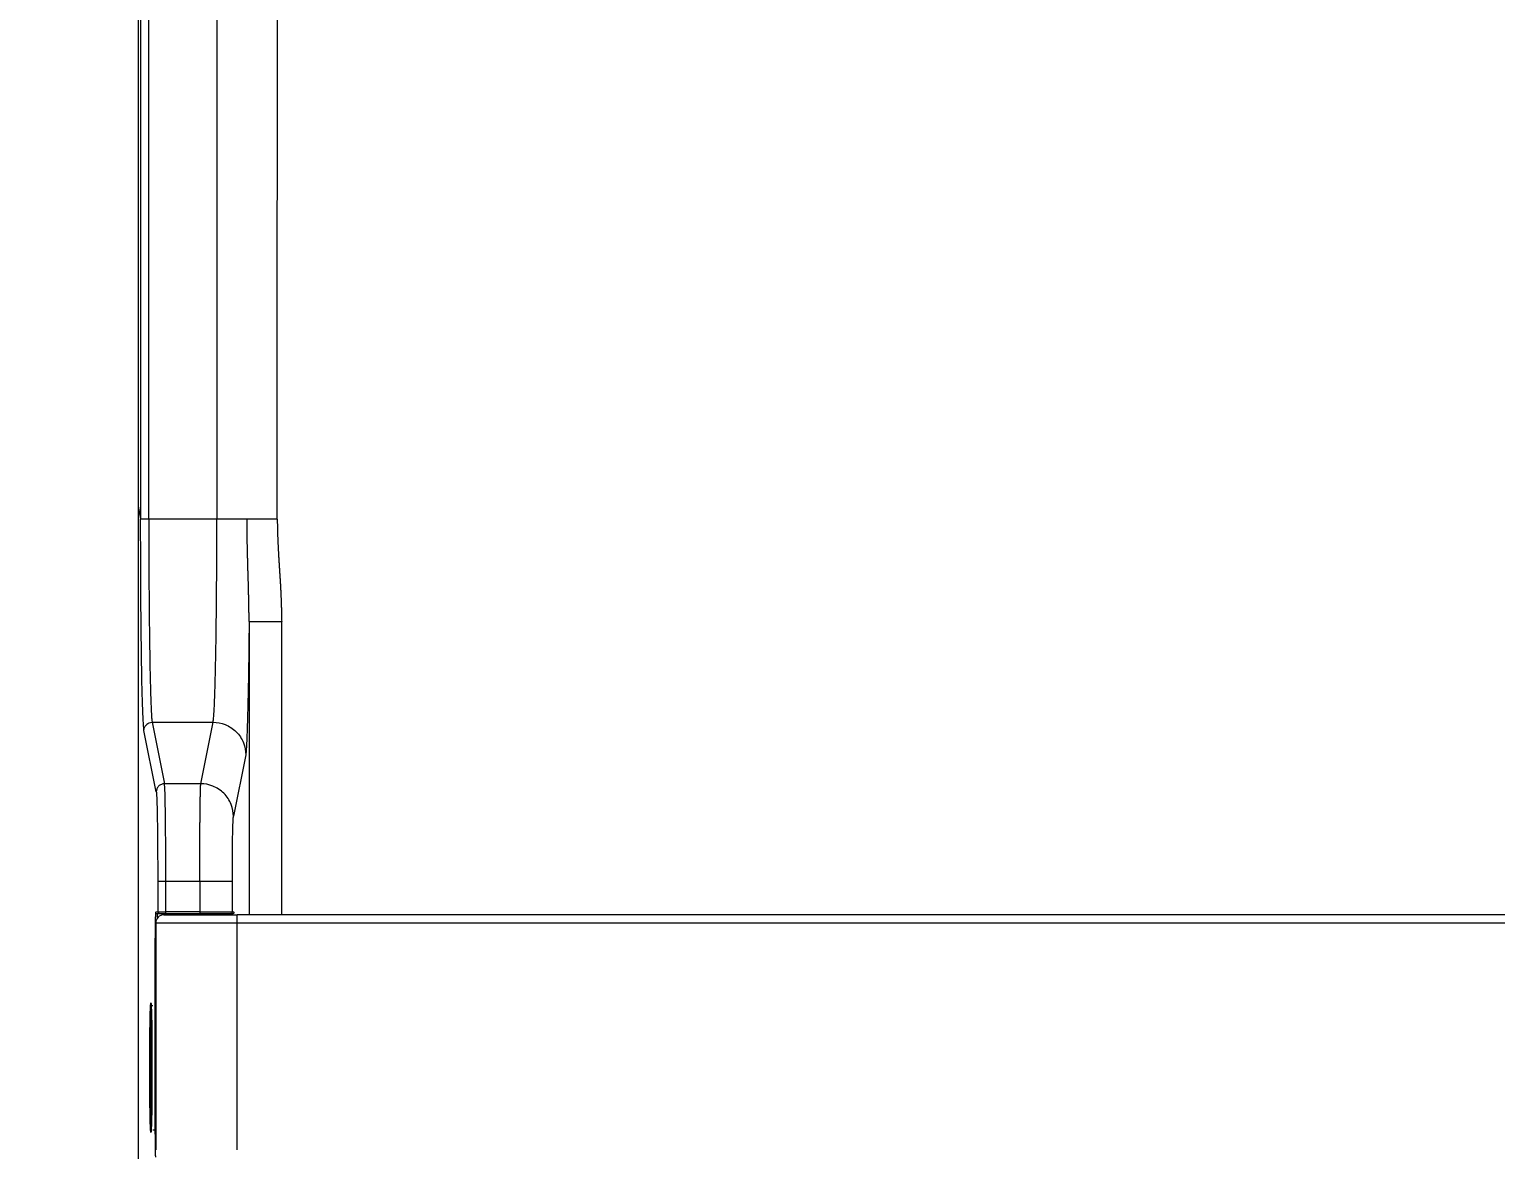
# Model space of a CAD drawing. Header units: millimetres. Extents: x 2433 to 4809, y -10272 to -6912.
# Drawn here: x 2914.5 to 3094.3, y -9484.2 to -9346.9 of the extents above; entities that cross this region are included whole.
import ezdxf

# ---------------------------------------------------------------- set-up
doc = ezdxf.new("R2010")
doc.units = ezdxf.units.MM
doc.layers.add('DIM', color=3, linetype='Continuous', lineweight=13)
doc.styles.add('ARIAL', font='arial.ttf')
doc.dimstyles.get("Standard").update_dxf_attribs({"dimtxt": 15, "dimasz": 15, "dimexe": 0.18, "dimexo": 0.0625, "dimgap": 4, "dimtad": 0, "dimtih": 1, "dimtoh": 1, "dimdec": 1, "dimdsep": 46, "dimtxsty": 'ARIAL', "dimcen": 0, "dimclrd": 3, "dimclre": 3, "dimclrt": 3, "dimadec": 0, "dimazin": 0, "dimtfac": 1, "dimtdec": 1, "dimtofl": 0, "dimtmove": 0, "dimatfit": 3, "dimfxl": 1, "dimtolj": 1, "dimtzin": 0, "dimarcsym": 0})

# ---------------------------------------------------------------- blocks, each defined once
blk = doc.blocks.new('*D40')
at = {"layer": 'Defpoints', "color": 0, "transparency": 16777216}
for p in [(2816.2, -9281.4), (2816.2, -9521.4), (2985.83, -9521.4)]:
    blk.add_point(p, dxfattribs=at)
at = {"layer": 'DIM', "color": 3, "lineweight": -2, "transparency": 16777216}
for p, q in [((2816.27, -9281.4), (2816.38, -9281.4)), ((2816.2, -9299.4), (2816.2, -9387.21)), ((2816.2, -9503.4), (2816.2, -9415.59)), ((2985.76, -9521.4), (2816.02, -9521.4))]:
    blk.add_line(p, q, dxfattribs=at)
at = {"layer": 'DIM', "color": 3, "transparency": 16777216}
for points in [[(2813.2, -9299.4), (2819.2, -9299.4), (2816.2, -9281.4)], [(2813.2, -9503.4), (2819.2, -9503.4), (2816.2, -9521.4)]]:
    blk.add_solid(points, dxfattribs=at)
at = {"layer": 'DIM', "color": 3, "transparency": 16777216, "insert": (2816.2, -9401.4), "char_height": 18, "attachment_point": 5, "style": 'ARIAL'}
blk.add_mtext('\\A1;240', dxfattribs=at)
blk = doc.blocks.new('*D59')
at = {"layer": 'Defpoints', "color": 0, "transparency": 16777216}
for p in [(2952.99, -9084.62), (2709.03, -9574.13), (2957.82, -9574.13)]:
    blk.add_point(p, dxfattribs=at)
at = {"layer": 'DIM', "color": 3, "lineweight": -2, "transparency": 16777216}
for p, q in [((2952.92, -9084.62), (2708.85, -9084.62)), ((2709.03, -9102.62), (2709.03, -9312.58)), ((2709.03, -9556.13), (2709.03, -9346.17)), ((2957.76, -9574.13), (2708.85, -9574.13))]:
    blk.add_line(p, q, dxfattribs=at)
at = {"layer": 'DIM', "color": 3, "transparency": 16777216}
for points in [[(2706.03, -9102.62), (2712.03, -9102.62), (2709.03, -9084.62)], [(2706.03, -9556.13), (2712.03, -9556.13), (2709.03, -9574.13)]]:
    blk.add_solid(points, dxfattribs=at)
at = {"layer": 'DIM', "color": 3, "transparency": 16777216, "insert": (2709.03, -9329.38), "char_height": 18, "attachment_point": 5, "style": 'ARIAL'}
blk.add_mtext('\\A1;(489.5)', dxfattribs=at)

msp = doc.modelspace()

# ---------------------------------------------------------------- linework, layer by layer
at = {"linetype": 'Continuous', "lineweight": 13}
for p, q in [((2927.82, -9230.51), (2927.82, -9405.34)), ((2928.14, -9230.82), (2928.14, -9406.91)), ((2929.14, -9406.91), (2929.14, -9230.82)), ((2937.49, -9271.72), (2937.49, -9406.91)), ((2927.82, -9405.34), (2928.14, -9406.91)), ((2927.82, -9405.34), (2927.82, -9406.91)), ((2927.82, -9406.91), (2927.82, -9544.14)), ((2937.49, -9406.91), (2929.14, -9406.91)), ((2941.44, -9419.47), (2941.44, -9455.42)), ((2945.44, -9455.42), (2945.44, -9419.47)), ((2929.55, -9431.82), (2931.06, -9439.36)), ((2929.55, -9431.82), (2937.03, -9431.82)), ((2935.52, -9439.36), (2937.03, -9431.82)), ((2930.06, -9440.36), (2928.55, -9432.81)), ((2941.03, -9435.8), (2939.52, -9443.35)), ((2935.52, -9439.36), (2931.06, -9439.36)), ((2930.23, -9451.32), (2930.23, -9455.06)), ((2931.23, -9455.06), (2931.23, -9451.32)), ((2931.23, -9451.32), (2935.39, -9451.32)), ((2935.39, -9451.32), (2935.39, -9455.06)), ((2939.39, -9455.07), (2939.39, -9451.32)), ((2930.23, -9455.06), (2929.99, -9455.11)), ((2932.32, -9455.31), (2930.19, -9455.31)), ((2930.43, -9455.26), (2933.82, -9455.26)), ((2930.99, -9455.42), (2939.99, -9455.42)), ((2931.23, -9455.26), (2931.23, -9455.06)), ((2931.23, -9455.26), (2935.39, -9455.26)), ((2932.32, -9455.42), (2932.32, -9455.27)), ((2932.32, -9455.27), (2933.82, -9455.27)), ((2933.82, -9455.26), (2933.82, -9455.27)), ((2933.82, -9455.27), (2933.82, -9455.42)), ((2933.82, -9455.27), (2934.52, -9455.27)), ((2934.52, -9455.27), (2934.52, -9455.42)), ((2934.52, -9455.27), (2935.64, -9455.27)), ((2935.64, -9455.27), (2935.64, -9455.42)), ((2935.64, -9455.27), (2935.84, -9455.31)), ((2939.39, -9455.31), (2935.84, -9455.31)), ((2939.39, -9455.31), (2939.19, -9455.27)), ((2939.59, -9455.11), (2939.39, -9455.07)), ((3258.63, -9455.42), (2939.99, -9455.42)), ((2939.99, -9456.42), (2939.99, -9455.42)), ((2929.99, -9456.42), (2929.99, -9484.22)), ((2929.99, -9456.42), (2939.99, -9456.42)), ((2939.99, -9456.42), (3258.63, -9456.42)), ((2939.99, -9484.22), (2939.99, -9456.42)), ((2929.9, -9460.41), (2929.9, -9480.23)), ((2929.44, -9466.9), (2929.44, -9473.45)), ((2929.44, -9474.17), (2929.26, -9474.17)), ((2929.44, -9481.44), (2929.44, -9473.45)), ((2929.64, -9481.77), (2929.99, -9481.77))]:
    msp.add_line(p, q, dxfattribs=at)
for centre, radius, start, end in [((2930.99, -9456.42), 1, 89.9991, 179.9991), ((2929.64, -9466.77), 0.2, 90, 114.7839)]:
    msp.add_arc(centre, radius, start, end, dxfattribs=at)
for centre, major_axis, ratio, start_param, end_param in [((2935.84, -9460.41), (0, 5.1), 0.017455, 6.080426, 6.279695), ((2929.39, -9474.17), (0, 7.78), 0.017455, 4.712389, 7.853982), ((2929.39, -9474.17), (0, 7.78), 0.017455, 1.570796, 4.712389), ((2929.64, -9473.45), (-0.2, 0), 0.097064, 5.337024, 6.283185)]:
    msp.add_ellipse(centre, major_axis=major_axis, ratio=ratio, start_param=start_param, end_param=end_param, dxfattribs=at)
for points, degree in [([(2944.9, -9406.91), (2944.91, -9361.85), (2944.91, -9316.78), (2944.91, -9271.72)], 3), ([(2928.55, -9432.81), (2928.5, -9432.53), (2928.39, -9430.77), (2928.25, -9424.89), (2928.16, -9416.55), (2928.14, -9410.13), (2928.14, -9406.91)], 3), ([(2944.9, -9406.91), (2944.91, -9408.25), (2944.97, -9409.67)], 2), ([(2944.97, -9409.67), (2945.03, -9410.95), (2945.15, -9412.91)], 2), ([(2945.15, -9412.91), (2945.16, -9412.99), (2945.2, -9413.67)], 2), ([(2945.2, -9413.67), (2945.23, -9414.12), (2945.25, -9414.41)], 2), ([(2945.25, -9414.41), (2945.3, -9415.24), (2945.33, -9415.93)], 2), ([(2945.33, -9415.93), (2945.4, -9417.42), (2945.44, -9419.47)], 2), ([(2939.39, -9451.32), (2939.39, -9450.52), (2939.4, -9448.99), (2939.41, -9446.78), (2939.44, -9445), (2939.48, -9443.77), (2939.51, -9443.42), (2939.52, -9443.35)], 3), ([(2930.43, -9455.26), (2930.19, -9455.31)], 1), ([(2935.39, -9455.06), (2934.01, -9455.06), (2932.62, -9455.06), (2931.23, -9455.06)], 3), ([(2939.61, -9455.21), (2939.6, -9455.15), (2939.59, -9455.11), (2939.59, -9455.11)], 3), ([(2929.26, -9474.17), (2929.26, -9473.3), (2929.26, -9471.65), (2929.28, -9469.38), (2929.31, -9467.61), (2929.35, -9466.47), (2929.39, -9466.08), (2929.44, -9466.47), (2929.48, -9467.61), (2929.51, -9469.38), (2929.53, -9471.65), (2929.53, -9473.3), (2929.53, -9474.17)], 3), ([(2929.53, -9474.17), (2929.53, -9475.05), (2929.53, -9476.69), (2929.51, -9478.97), (2929.48, -9480.74), (2929.44, -9481.87), (2929.39, -9482.26), (2929.35, -9481.87), (2929.31, -9480.74), (2929.28, -9478.97), (2929.26, -9476.69), (2929.26, -9475.05), (2929.26, -9474.17)], 3)]:
    msp.add_open_spline(points, degree=degree, dxfattribs=at)
for points, knots in [([(2929.14, -9406.91), (2929.02, -9406.91), (2928.76, -9406.91), (2928.41, -9406.91), (2928.18, -9406.91), (2928.14, -9406.91), (2928.14, -9406.91)], [0, 0, 0, 0, 0.252968, 0.506143, 0.759318, 1, 1, 1, 1]), ([(2929.14, -9406.91), (2929.14, -9407.65), (2929.14, -9408.38), (2929.14, -9409.86), (2929.14, -9410.61), (2929.15, -9412.09), (2929.15, -9412.83), (2929.16, -9414.3), (2929.16, -9415.03), (2929.17, -9416.48), (2929.18, -9417.19), (2929.19, -9418.6), (2929.2, -9419.29), (2929.21, -9420.64), (2929.22, -9421.3), (2929.23, -9422.26), (2929.24, -9422.58), (2929.25, -9423.04), (2929.25, -9423.27), (2929.25, -9423.54), (2929.26, -9423.67), (2929.26, -9423.74), (2929.26, -9423.77), (2929.26, -9423.79), (2929.26, -9423.79), (2929.26, -9423.8), (2929.26, -9423.8), (2929.26, -9423.8), (2929.26, -9423.8), (2929.26, -9423.8), (2929.26, -9423.8), (2929.26, -9424.23), (2929.27, -9424.66), (2929.29, -9425.52), (2929.3, -9425.95), (2929.32, -9426.8), (2929.33, -9427.21), (2929.35, -9428.03), (2929.36, -9428.42), (2929.39, -9429.17), (2929.4, -9429.52), (2929.43, -9430.17), (2929.44, -9430.47), (2929.46, -9430.87), (2929.48, -9431.12), (2929.5, -9431.42), (2929.53, -9431.66), (2929.54, -9431.78), (2929.55, -9431.82)], [0, 0, 0, 0, 0.0625, 0.0625, 0.125, 0.125, 0.1875, 0.1875, 0.25, 0.25, 0.3125, 0.3125, 0.375, 0.375, 0.4375, 0.4375, 0.46875, 0.46875, 0.484375, 0.492188, 0.496094, 0.498047, 0.499023, 0.499512, 0.499756, 0.499878, 0.499939, 0.499969, 0.499985, 0.499985, 0.5, 0.5, 0.5625, 0.5625, 0.625, 0.625, 0.6875, 0.6875, 0.75, 0.75, 0.8125, 0.8125, 0.875, 0.875, 0.90625, 0.9375, 0.96875, 1, 1, 1, 1]), ([(2937.03, -9431.82), (2937.04, -9431.78), (2937.05, -9431.66), (2937.08, -9431.42), (2937.11, -9431.11), (2937.13, -9430.87), (2937.15, -9430.47), (2937.17, -9430.17), (2937.2, -9429.52), (2937.21, -9429.16), (2937.24, -9428.42), (2937.25, -9428.02), (2937.28, -9427.21), (2937.29, -9426.79), (2937.31, -9425.95), (2937.32, -9425.52), (2937.33, -9424.87), (2937.34, -9424.66), (2937.34, -9424.34), (2937.35, -9424.18), (2937.35, -9423.99), (2937.35, -9423.9), (2937.35, -9423.85), (2937.35, -9423.83), (2937.35, -9423.81), (2937.36, -9423.81), (2937.36, -9423.81), (2937.36, -9423.8), (2937.36, -9423.8), (2937.36, -9423.8), (2937.36, -9423.8), (2937.36, -9423.8), (2937.37, -9423.2), (2937.38, -9422.58), (2937.4, -9421.3), (2937.41, -9420.65), (2937.42, -9419.3), (2937.43, -9418.61), (2937.44, -9417.2), (2937.45, -9416.49), (2937.46, -9415.04), (2937.47, -9414.31), (2937.47, -9412.84), (2937.48, -9412.1), (2937.48, -9410.61), (2937.48, -9409.87), (2937.49, -9408.39), (2937.49, -9407.65), (2937.49, -9406.91)], [0, 0, 0, 0, 0.03125, 0.0625, 0.09375, 0.125, 0.125, 0.1875, 0.1875, 0.25, 0.25, 0.3125, 0.3125, 0.375, 0.375, 0.4375, 0.4375, 0.46875, 0.46875, 0.484375, 0.492188, 0.496094, 0.498047, 0.499023, 0.499512, 0.499756, 0.499878, 0.499939, 0.499969, 0.499985, 0.499985, 0.5, 0.5, 0.5625, 0.5625, 0.625, 0.625, 0.6875, 0.6875, 0.75, 0.75, 0.8125, 0.8125, 0.875, 0.875, 0.9375, 0.9375, 1, 1, 1, 1]), ([(2941.2, -9406.91), (2941.19, -9406.91), (2940.99, -9406.91), (2940.37, -9406.91), (2938.96, -9406.91), (2937.96, -9406.91), (2937.49, -9406.91)], [0, 0, 0, 0, 0.005065, 0.33671, 0.668355, 1, 1, 1, 1]), ([(2941.44, -9419.47), (2941.44, -9419.44), (2941.44, -9419.37), (2941.44, -9419.26), (2941.44, -9419.16), (2941.44, -9419.05), (2941.44, -9418.95), (2941.44, -9418.84), (2941.44, -9418.73), (2941.44, -9418.63), (2941.44, -9418.52), (2941.43, -9418.41), (2941.43, -9418.3), (2941.43, -9418.19), (2941.43, -9418.09), (2941.43, -9417.98), (2941.43, -9417.87), (2941.43, -9417.76), (2941.42, -9417.65), (2941.42, -9417.54), (2941.42, -9417.43), (2941.42, -9417.31), (2941.42, -9417.2), (2941.41, -9417.09), (2941.41, -9416.98), (2941.41, -9416.87), (2941.41, -9416.75), (2941.4, -9416.64), (2941.4, -9416.53), (2941.4, -9416.41), (2941.39, -9416.3), (2941.39, -9416.18), (2941.39, -9416.07), (2941.39, -9415.95), (2941.38, -9415.84), (2941.38, -9415.72), (2941.38, -9415.6), (2941.37, -9415.49), (2941.37, -9415.37), (2941.37, -9415.25), (2941.36, -9415.13), (2941.36, -9415.01), (2941.36, -9414.9), (2941.35, -9414.78), (2941.35, -9414.66), (2941.35, -9414.54), (2941.34, -9414.42), (2941.34, -9414.3), (2941.33, -9414.17), (2941.33, -9414.05), (2941.33, -9413.93), (2941.32, -9413.81), (2941.32, -9413.69), (2941.32, -9413.56), (2941.31, -9413.41), (2941.31, -9413.23), (2941.3, -9413.02), (2941.29, -9412.81), (2941.29, -9412.6), (2941.28, -9412.39), (2941.28, -9412.18), (2941.27, -9411.97), (2941.27, -9411.77), (2941.26, -9411.56), (2941.25, -9411.35), (2941.25, -9411.14), (2941.24, -9410.93), (2941.24, -9410.72), (2941.24, -9410.51), (2941.23, -9410.3), (2941.23, -9410.09), (2941.22, -9409.87), (2941.22, -9409.66), (2941.22, -9409.45), (2941.21, -9409.24), (2941.21, -9409.03), (2941.21, -9408.82), (2941.21, -9408.61), (2941.2, -9408.4), (2941.2, -9408.19), (2941.2, -9407.97), (2941.2, -9407.76), (2941.2, -9407.55), (2941.2, -9407.34), (2941.2, -9407.13), (2941.2, -9406.98), (2941.2, -9406.91)], [0, 0, 0, 0, 0.008442, 0.016909, 0.025403, 0.033922, 0.042467, 0.051038, 0.059635, 0.068257, 0.076905, 0.085579, 0.094278, 0.103004, 0.111755, 0.120532, 0.129334, 0.138163, 0.147017, 0.155898, 0.164804, 0.173736, 0.182694, 0.191678, 0.200688, 0.209724, 0.218787, 0.227875, 0.23699, 0.24613, 0.255298, 0.264491, 0.273711, 0.282957, 0.292229, 0.301528, 0.310854, 0.320206, 0.329585, 0.338991, 0.348423, 0.357883, 0.367369, 0.376882, 0.386422, 0.39599, 0.405584, 0.415206, 0.424855, 0.434532, 0.444235, 0.453967, 0.463726, 0.473513, 0.483327, 0.499969, 0.516605, 0.533238, 0.549867, 0.566493, 0.583117, 0.599739, 0.61636, 0.632981, 0.649603, 0.666226, 0.68285, 0.699477, 0.716108, 0.732742, 0.74938, 0.766024, 0.782674, 0.799331, 0.815995, 0.832667, 0.849348, 0.866039, 0.88274, 0.899452, 0.916176, 0.932913, 0.949663, 0.966427, 0.983206, 1, 1, 1, 1]), ([(2944.9, -9406.91), (2944.54, -9406.91), (2943.95, -9406.91), (2943.2, -9406.91), (2942.67, -9406.91), (2942.18, -9406.91), (2941.63, -9406.91), (2941.34, -9406.91), (2941.2, -9406.91)], [0, 0, 0, 0, 0.247688, 0.373073, 0.498458, 0.623843, 0.749229, 1, 1, 1, 1]), ([(2941.44, -9419.47), (2941.42, -9422.03), (2941.35, -9427.41), (2941.21, -9433.53), (2941.09, -9435.49), (2941.03, -9435.8)], [0, 0, 0, 0, 0.283764, 0.641882, 1, 1, 1, 1]), ([(2941.44, -9419.47), (2941.45, -9419.47), (2941.59, -9419.47), (2942.09, -9419.47), (2942.62, -9419.47), (2943.27, -9419.47), (2944.22, -9419.47), (2944.97, -9419.47), (2945.44, -9419.47)], [0, 0, 0, 0, 0.25077, 0.376155, 0.501541, 0.626926, 0.752312, 1, 1, 1, 1]), ([(2928.55, -9432.81), (2928.55, -9432.7), (2928.59, -9432.45), (2928.82, -9432.1), (2929.18, -9431.86), (2929.43, -9431.82), (2929.55, -9431.82)], [0, 0, 0, 0, 0.240657, 0.493806, 0.746954, 1, 1, 1, 1]), ([(2937.03, -9431.82), (2937.5, -9431.82), (2938.51, -9431.99), (2939.94, -9432.9), (2940.85, -9434.32), (2941.02, -9435.33), (2941.03, -9435.8)], [0, 0, 0, 0, 0.250041, 0.500082, 0.750123, 1, 1, 1, 1]), ([(2931.06, -9439.36), (2930.94, -9439.36), (2930.68, -9439.41), (2930.32, -9439.64), (2930.1, -9439.99), (2930.06, -9440.24), (2930.06, -9440.36)], [0, 0, 0, 0, 0.253123, 0.506246, 0.759369, 1, 1, 1, 1]), ([(2930.06, -9440.36), (2930.06, -9440.36), (2930.06, -9440.36), (2930.06, -9440.37), (2930.06, -9440.37), (2930.06, -9440.38), (2930.06, -9440.39), (2930.06, -9440.4), (2930.07, -9440.41), (2930.07, -9440.43), (2930.07, -9440.44), (2930.07, -9440.46), (2930.07, -9440.47), (2930.08, -9440.5), (2930.08, -9440.53), (2930.08, -9440.58), (2930.09, -9440.65), (2930.09, -9440.72), (2930.1, -9440.82), (2930.11, -9440.96), (2930.11, -9441.16), (2930.12, -9441.41), (2930.13, -9441.65), (2930.14, -9441.88), (2930.15, -9442.08), (2930.15, -9442.35), (2930.16, -9442.67), (2930.17, -9443.01), (2930.17, -9443.32), (2930.18, -9443.6), (2930.18, -9443.88), (2930.19, -9444.18), (2930.19, -9444.48), (2930.2, -9444.81), (2930.2, -9445.14), (2930.2, -9445.47), (2930.21, -9445.75), (2930.21, -9445.98), (2930.21, -9446.15), (2930.21, -9446.32), (2930.21, -9446.52), (2930.22, -9446.8), (2930.22, -9447.12), (2930.22, -9447.49), (2930.22, -9448.07), (2930.23, -9448.77), (2930.23, -9449.38), (2930.23, -9449.72), (2930.23, -9449.9), (2930.23, -9450.15), (2930.23, -9450.39), (2930.23, -9450.59), (2930.23, -9450.74), (2930.23, -9450.87), (2930.23, -9451), (2930.23, -9451.11), (2930.23, -9451.22), (2930.23, -9451.28), (2930.23, -9451.32)], [0, 0, 0, 0, 0.00335, 0.007055, 0.011115, 0.01553, 0.020299, 0.025423, 0.030901, 0.036734, 0.042921, 0.049462, 0.056358, 0.063607, 0.071211, 0.090989, 0.109338, 0.126261, 0.141758, 0.17303, 0.207222, 0.244332, 0.284355, 0.30346, 0.327388, 0.356137, 0.38971, 0.428104, 0.452102, 0.476086, 0.500058, 0.524019, 0.547971, 0.571916, 0.600061, 0.624138, 0.644145, 0.660083, 0.671951, 0.679749, 0.695308, 0.713841, 0.735347, 0.759828, 0.787286, 0.848271, 0.893512, 0.900516, 0.911679, 0.927001, 0.946486, 0.955901, 0.964727, 0.972962, 0.980607, 0.987662, 0.994126, 1, 1, 1, 1]), ([(2931.23, -9451.32), (2931.23, -9449.83), (2931.23, -9447.61), (2931.2, -9444.94), (2931.18, -9443.16), (2931.16, -9441.67), (2931.12, -9440.11), (2931.08, -9439.49), (2931.06, -9439.36)], [0, 0, 0, 0, 0.25, 0.375, 0.5, 0.625, 0.75, 1, 1, 1, 1]), ([(2935.39, -9451.32), (2935.39, -9451.3), (2935.39, -9451.26), (2935.39, -9451.21), (2935.39, -9451.15), (2935.39, -9451.1), (2935.39, -9451.05), (2935.39, -9450.99), (2935.39, -9450.94), (2935.39, -9450.88), (2935.39, -9450.83), (2935.39, -9450.77), (2935.39, -9450.72), (2935.39, -9450.66), (2935.39, -9450.61), (2935.39, -9450.55), (2935.39, -9450.5), (2935.39, -9450.44), (2935.39, -9450.39), (2935.39, -9450.33), (2935.39, -9450.27), (2935.39, -9450.22), (2935.39, -9450.16), (2935.39, -9450.11), (2935.39, -9450.05), (2935.39, -9449.99), (2935.39, -9449.94), (2935.39, -9449.88), (2935.39, -9449.82), (2935.4, -9449.77), (2935.4, -9449.71), (2935.4, -9449.65), (2935.4, -9449.6), (2935.4, -9449.54), (2935.4, -9449.48), (2935.4, -9449.43), (2935.4, -9449.37), (2935.4, -9449.31), (2935.4, -9449.25), (2935.4, -9449.2), (2935.4, -9449.14), (2935.4, -9449.08), (2935.4, -9449.02), (2935.4, -9448.97), (2935.4, -9448.91), (2935.4, -9448.85), (2935.4, -9448.79), (2935.4, -9448.73), (2935.4, -9448.67), (2935.4, -9448.62), (2935.4, -9448.56), (2935.4, -9448.5), (2935.4, -9448.44), (2935.4, -9448.38), (2935.4, -9448.32), (2935.4, -9448.27), (2935.4, -9448.21), (2935.4, -9448.15), (2935.4, -9448.09), (2935.4, -9448.03), (2935.4, -9447.97), (2935.4, -9447.91), (2935.4, -9447.85), (2935.4, -9447.8), (2935.4, -9447.74), (2935.4, -9447.68), (2935.4, -9447.62), (2935.4, -9447.56), (2935.4, -9447.5), (2935.4, -9447.44), (2935.4, -9447.38), (2935.4, -9447.32), (2935.4, -9447.26), (2935.4, -9447.2), (2935.4, -9447.15), (2935.4, -9447.09), (2935.4, -9447.03), (2935.4, -9446.97), (2935.41, -9446.91), (2935.41, -9446.85), (2935.41, -9446.79), (2935.41, -9446.73), (2935.41, -9446.67), (2935.41, -9446.61), (2935.41, -9446.55), (2935.41, -9446.5), (2935.41, -9446.44), (2935.41, -9446.38), (2935.41, -9446.32), (2935.41, -9446.26), (2935.41, -9446.2), (2935.41, -9446.14), (2935.41, -9446.08), (2935.41, -9446.02), (2935.41, -9445.96), (2935.41, -9445.91), (2935.41, -9445.85), (2935.41, -9445.79), (2935.41, -9445.73), (2935.41, -9445.67), (2935.41, -9445.61), (2935.41, -9445.55), (2935.41, -9445.5), (2935.41, -9445.44), (2935.41, -9445.38), (2935.41, -9445.32), (2935.42, -9445.26), (2935.42, -9445.21), (2935.42, -9445.15), (2935.42, -9445.09), (2935.42, -9445.03), (2935.42, -9444.97), (2935.42, -9444.92), (2935.42, -9444.86), (2935.42, -9444.8), (2935.42, -9444.74), (2935.42, -9444.69), (2935.42, -9444.63), (2935.42, -9444.57), (2935.42, -9444.52), (2935.42, -9444.46), (2935.42, -9444.4), (2935.42, -9444.35), (2935.42, -9444.29), (2935.42, -9444.23), (2935.42, -9444.18), (2935.42, -9444.12), (2935.42, -9444.07), (2935.43, -9444.01), (2935.43, -9443.95), (2935.43, -9443.9), (2935.43, -9443.84), (2935.43, -9443.79), (2935.43, -9443.73), (2935.43, -9443.68), (2935.43, -9443.62), (2935.43, -9443.57), (2935.43, -9443.52), (2935.43, -9443.46), (2935.43, -9443.41), (2935.43, -9443.35), (2935.43, -9443.3), (2935.43, -9443.25), (2935.43, -9443.19), (2935.43, -9443.14), (2935.43, -9443.09), (2935.44, -9443.04), (2935.44, -9442.98), (2935.44, -9442.93), (2935.44, -9442.88), (2935.44, -9442.83), (2935.44, -9442.78), (2935.44, -9442.73), (2935.44, -9442.67), (2935.44, -9442.62), (2935.44, -9442.57), (2935.44, -9442.52), (2935.44, -9442.47), (2935.44, -9442.42), (2935.44, -9442.37), (2935.44, -9442.32), (2935.44, -9442.28), (2935.44, -9442.23), (2935.45, -9442.18), (2935.45, -9442.13), (2935.45, -9442.08), (2935.45, -9442.03), (2935.45, -9441.99), (2935.45, -9441.94), (2935.45, -9441.89), (2935.45, -9441.85), (2935.45, -9441.8), (2935.45, -9441.75), (2935.45, -9441.71), (2935.45, -9441.66), (2935.45, -9441.62), (2935.45, -9441.57), (2935.45, -9441.53), (2935.46, -9441.48), (2935.46, -9441.44), (2935.46, -9441.4), (2935.46, -9441.35), (2935.46, -9441.31), (2935.46, -9441.27), (2935.46, -9441.23), (2935.46, -9441.19), (2935.46, -9441.14), (2935.46, -9441.1), (2935.46, -9441.06), (2935.46, -9441.02), (2935.46, -9440.98), (2935.46, -9440.94), (2935.47, -9440.9), (2935.47, -9440.86), (2935.47, -9440.83), (2935.47, -9440.79), (2935.47, -9440.75), (2935.47, -9440.71), (2935.47, -9440.68), (2935.47, -9440.64), (2935.47, -9440.6), (2935.47, -9440.57), (2935.47, -9440.53), (2935.47, -9440.5), (2935.47, -9440.46), (2935.48, -9440.43), (2935.48, -9440.4), (2935.48, -9440.36), (2935.48, -9440.33), (2935.48, -9440.3), (2935.48, -9440.27), (2935.48, -9440.24), (2935.48, -9440.2), (2935.48, -9440.17), (2935.48, -9440.14), (2935.48, -9440.12), (2935.48, -9440.09), (2935.49, -9440.06), (2935.49, -9440.03), (2935.49, -9440), (2935.49, -9439.98), (2935.49, -9439.95), (2935.49, -9439.92), (2935.49, -9439.9), (2935.49, -9439.87), (2935.49, -9439.85), (2935.49, -9439.82), (2935.49, -9439.8), (2935.5, -9439.78), (2935.5, -9439.75), (2935.5, -9439.73), (2935.5, -9439.71), (2935.5, -9439.69), (2935.5, -9439.67), (2935.5, -9439.65), (2935.5, -9439.63), (2935.5, -9439.61), (2935.5, -9439.59), (2935.5, -9439.57), (2935.51, -9439.56), (2935.51, -9439.54), (2935.51, -9439.52), (2935.51, -9439.51), (2935.51, -9439.49), (2935.51, -9439.48), (2935.51, -9439.47), (2935.51, -9439.45), (2935.51, -9439.44), (2935.51, -9439.43), (2935.52, -9439.42), (2935.52, -9439.41), (2935.52, -9439.4), (2935.52, -9439.39), (2935.52, -9439.38), (2935.52, -9439.37), (2935.52, -9439.36), (2935.52, -9439.36)], [0, 0, 0, 0, 0.003014, 0.006035, 0.009064, 0.0121, 0.015143, 0.018194, 0.021251, 0.024316, 0.027389, 0.030468, 0.033555, 0.03665, 0.039751, 0.04286, 0.045976, 0.0491, 0.052231, 0.055369, 0.058514, 0.061667, 0.064826, 0.067994, 0.071168, 0.07435, 0.077539, 0.080736, 0.083939, 0.08715, 0.090369, 0.093594, 0.096827, 0.100067, 0.103315, 0.10657, 0.109832, 0.113101, 0.116378, 0.119662, 0.122953, 0.126251, 0.129557, 0.13287, 0.136191, 0.139519, 0.142854, 0.146196, 0.149546, 0.152902, 0.156267, 0.159638, 0.163017, 0.166403, 0.169796, 0.173197, 0.176605, 0.18002, 0.183443, 0.186873, 0.19031, 0.193755, 0.197206, 0.200665, 0.204132, 0.207605, 0.211086, 0.214575, 0.21807, 0.221573, 0.225083, 0.228601, 0.232125, 0.235657, 0.239197, 0.242743, 0.246297, 0.249858, 0.253427, 0.257003, 0.260586, 0.264176, 0.267774, 0.271379, 0.274991, 0.278611, 0.282238, 0.285872, 0.289513, 0.293162, 0.296818, 0.300482, 0.304152, 0.30783, 0.311515, 0.315208, 0.318908, 0.322615, 0.326329, 0.330051, 0.33378, 0.337517, 0.34126, 0.345011, 0.348769, 0.352535, 0.356308, 0.360088, 0.363875, 0.36767, 0.371472, 0.375281, 0.379098, 0.382922, 0.386753, 0.390591, 0.394437, 0.39829, 0.402151, 0.406018, 0.409893, 0.413775, 0.417665, 0.421562, 0.425466, 0.429377, 0.433296, 0.437222, 0.441156, 0.445096, 0.449044, 0.452999, 0.456962, 0.460932, 0.464909, 0.468893, 0.472885, 0.476884, 0.48089, 0.484904, 0.488925, 0.492953, 0.496988, 0.501031, 0.505081, 0.509139, 0.513203, 0.517275, 0.521355, 0.525441, 0.529535, 0.533636, 0.537745, 0.541861, 0.545984, 0.550114, 0.554252, 0.558397, 0.562549, 0.566708, 0.570875, 0.575049, 0.579231, 0.583419, 0.587615, 0.591819, 0.596029, 0.600247, 0.604473, 0.608705, 0.612945, 0.617192, 0.621446, 0.625708, 0.629977, 0.634253, 0.638537, 0.642828, 0.647126, 0.651432, 0.655744, 0.660064, 0.664392, 0.668726, 0.673068, 0.677418, 0.681774, 0.686138, 0.690509, 0.694888, 0.699273, 0.703667, 0.708067, 0.712475, 0.716889, 0.721312, 0.725741, 0.730178, 0.734622, 0.739074, 0.743532, 0.747998, 0.752472, 0.756952, 0.76144, 0.765935, 0.770438, 0.774948, 0.779465, 0.783989, 0.788521, 0.79306, 0.797606, 0.80216, 0.806721, 0.811289, 0.815864, 0.820447, 0.825037, 0.829635, 0.834239, 0.838851, 0.84347, 0.848097, 0.852731, 0.857372, 0.862021, 0.866676, 0.871339, 0.87601, 0.880687, 0.885372, 0.890064, 0.894764, 0.899471, 0.904185, 0.908906, 0.913635, 0.918371, 0.923114, 0.927865, 0.932623, 0.937388, 0.942161, 0.946941, 0.951728, 0.956522, 0.961324, 0.966133, 0.970949, 0.975773, 0.980603, 0.985442, 0.990287, 0.99514, 1, 1, 1, 1]), ([(2939.52, -9443.35), (2939.52, -9442.88), (2939.39, -9442.12), (2938.89, -9441.15), (2938.37, -9440.51), (2937.72, -9439.99), (2936.75, -9439.49), (2935.99, -9439.36), (2935.52, -9439.36)], [0, 0, 0, 0, 0.250002, 0.375003, 0.500004, 0.625005, 0.750006, 1, 1, 1, 1]), ([(2930.23, -9451.32), (2930.23, -9451.32), (2930.28, -9451.32), (2930.5, -9451.32), (2930.86, -9451.32), (2931.11, -9451.32), (2931.23, -9451.32)], [0, 0, 0, 0, 0.24063, 0.493754, 0.746877, 1, 1, 1, 1]), ([(2935.39, -9451.32), (2935.86, -9451.32), (2936.62, -9451.32), (2937.57, -9451.32), (2938.22, -9451.32), (2938.74, -9451.32), (2939.24, -9451.32), (2939.38, -9451.32), (2939.39, -9451.32)], [0, 0, 0, 0, 0.249994, 0.374995, 0.499996, 0.624997, 0.749998, 1, 1, 1, 1]), ([(2929.99, -9455.11), (2929.98, -9455.11), (2929.97, -9455.15), (2929.96, -9455.29), (2929.96, -9455.39), (2929.94, -9455.65), (2929.94, -9455.82), (2929.93, -9456.2), (2929.93, -9456.43), (2929.92, -9456.92), (2929.91, -9457.18), (2929.91, -9457.76), (2929.9, -9458.07), (2929.9, -9458.71), (2929.9, -9459.04), (2929.9, -9459.72), (2929.9, -9460.06), (2929.9, -9460.41)], [0, 0, 0, 0, 0.125, 0.125, 0.25, 0.25, 0.375, 0.375, 0.5, 0.5, 0.625, 0.625, 0.75, 0.75, 0.875, 0.875, 1, 1, 1, 1]), ([(2930.19, -9455.31), (2930.19, -9455.31), (2930.18, -9455.31), (2930.17, -9455.31), (2930.16, -9455.31), (2930.16, -9455.31), (2930.15, -9455.31), (2930.14, -9455.3), (2930.13, -9455.3), (2930.12, -9455.3), (2930.1, -9455.29), (2930.09, -9455.29), (2930.08, -9455.28), (2930.07, -9455.27), (2930.06, -9455.27), (2930.05, -9455.26), (2930.04, -9455.25), (2930.03, -9455.24), (2930.02, -9455.23), (2930.02, -9455.22), (2930.01, -9455.2), (2930, -9455.19), (2930, -9455.18), (2929.99, -9455.17), (2929.99, -9455.15), (2929.99, -9455.14), (2929.99, -9455.12), (2929.99, -9455.12), (2929.99, -9455.11)], [0, 0, 0, 0, 0.023046, 0.047797, 0.074285, 0.102541, 0.132593, 0.164468, 0.198195, 0.233812, 0.271367, 0.310875, 0.35229, 0.395544, 0.434756, 0.474956, 0.516078, 0.558062, 0.600838, 0.644306, 0.688338, 0.732776, 0.777442, 0.822168, 0.866886, 0.911516, 0.95594, 1, 1, 1, 1]), ([(2930.19, -9455.31), (2930.18, -9455.31), (2930.18, -9455.32), (2930.17, -9455.37), (2930.17, -9455.41), (2930.16, -9455.5), (2930.16, -9455.56), (2930.15, -9455.69), (2930.15, -9455.76), (2930.15, -9455.86), (2930.15, -9455.88), (2930.15, -9455.9)], [0, 0, 0, 0, 0.237009, 0.237009, 0.474018, 0.474018, 0.711027, 0.711027, 0.948036, 0.948036, 1, 1, 1, 1]), ([(2930.23, -9455.06), (2930.23, -9455.06), (2930.24, -9455.06), (2930.27, -9455.06), (2930.29, -9455.06), (2930.34, -9455.06), (2930.37, -9455.06), (2930.44, -9455.06), (2930.49, -9455.06), (2930.58, -9455.06), (2930.63, -9455.06), (2930.74, -9455.06), (2930.79, -9455.06), (2930.91, -9455.06), (2930.98, -9455.06), (2931.1, -9455.06), (2931.17, -9455.06), (2931.23, -9455.06)], [0, 0, 0, 0, 0.125, 0.125, 0.25, 0.25, 0.375, 0.375, 0.5, 0.5, 0.625, 0.625, 0.75, 0.75, 0.875, 0.875, 1, 1, 1, 1]), ([(2930.23, -9455.06), (2930.23, -9455.06), (2930.23, -9455.07), (2930.23, -9455.08), (2930.23, -9455.08), (2930.23, -9455.09), (2930.24, -9455.1), (2930.24, -9455.11), (2930.24, -9455.11), (2930.24, -9455.12), (2930.24, -9455.13), (2930.25, -9455.14), (2930.25, -9455.14), (2930.25, -9455.15), (2930.26, -9455.16), (2930.26, -9455.16), (2930.27, -9455.17), (2930.27, -9455.18), (2930.27, -9455.18), (2930.28, -9455.19), (2930.29, -9455.2), (2930.29, -9455.2), (2930.3, -9455.21), (2930.3, -9455.21), (2930.31, -9455.22), (2930.32, -9455.22), (2930.32, -9455.23), (2930.33, -9455.23), (2930.34, -9455.24), (2930.34, -9455.24), (2930.35, -9455.24), (2930.36, -9455.25), (2930.37, -9455.25), (2930.37, -9455.25), (2930.38, -9455.26), (2930.39, -9455.26), (2930.4, -9455.26), (2930.4, -9455.26), (2930.41, -9455.26), (2930.42, -9455.26), (2930.43, -9455.26), (2930.43, -9455.26), (2930.43, -9455.26)], [0, 0, 0, 0, 0.02263, 0.045585, 0.068856, 0.092434, 0.116308, 0.140467, 0.164899, 0.189588, 0.214522, 0.239683, 0.265054, 0.290619, 0.316358, 0.342251, 0.368279, 0.394419, 0.420652, 0.446954, 0.473303, 0.499677, 0.526053, 0.552407, 0.578719, 0.604964, 0.631122, 0.657169, 0.683086, 0.708852, 0.734446, 0.759851, 0.785048, 0.81002, 0.834752, 0.859227, 0.883432, 0.907355, 0.930983, 0.954306, 0.977315, 1, 1, 1, 1]), ([(2930.43, -9455.26), (2930.43, -9455.26), (2930.43, -9455.26), (2930.43, -9455.26), (2930.44, -9455.26), (2930.44, -9455.26), (2930.45, -9455.26), (2930.46, -9455.26), (2930.48, -9455.26), (2930.49, -9455.26), (2930.52, -9455.26), (2930.56, -9455.26), (2930.6, -9455.26), (2930.63, -9455.26), (2930.67, -9455.26), (2930.72, -9455.26), (2930.78, -9455.26), (2930.84, -9455.26), (2930.88, -9455.26), (2930.92, -9455.26), (2930.95, -9455.26), (2931, -9455.26), (2931.06, -9455.26), (2931.11, -9455.26), (2931.14, -9455.26), (2931.18, -9455.26), (2931.2, -9455.26), (2931.22, -9455.26), (2931.23, -9455.26)], [0, 0, 0, 0, 0.011325, 0.029494, 0.054418, 0.086002, 0.124154, 0.166803, 0.206516, 0.243365, 0.29111, 0.365341, 0.411816, 0.454348, 0.492984, 0.543323, 0.621166, 0.666295, 0.707696, 0.745355, 0.761646, 0.802784, 0.869092, 0.899711, 0.928123, 0.95432, 0.978286, 1, 1, 1, 1]), ([(2935.39, -9455.06), (2935.39, -9455.09), (2935.39, -9455.11), (2935.39, -9455.16), (2935.39, -9455.18), (2935.39, -9455.22), (2935.39, -9455.23), (2935.39, -9455.25), (2935.39, -9455.26), (2935.39, -9455.26)], [0, 0, 0, 0, 0.25, 0.25, 0.5, 0.5, 0.75, 0.75, 1, 1, 1, 1]), ([(2935.39, -9455.06), (2935.4, -9455.06), (2935.43, -9455.06), (2935.46, -9455.06), (2935.49, -9455.06), (2935.53, -9455.06), (2935.56, -9455.06), (2935.59, -9455.06), (2935.63, -9455.06), (2935.66, -9455.06), (2935.7, -9455.06), (2935.73, -9455.06), (2935.77, -9455.06), (2935.8, -9455.06), (2935.83, -9455.06), (2935.87, -9455.06), (2935.9, -9455.06), (2935.94, -9455.06), (2935.97, -9455.06), (2936.01, -9455.06), (2936.04, -9455.06), (2936.08, -9455.06), (2936.11, -9455.06), (2936.15, -9455.06), (2936.19, -9455.06), (2936.22, -9455.06), (2936.26, -9455.06), (2936.29, -9455.06), (2936.33, -9455.06), (2936.36, -9455.06), (2936.4, -9455.06), (2936.43, -9455.06), (2936.47, -9455.06), (2936.51, -9455.06), (2936.54, -9455.06), (2936.58, -9455.06), (2936.61, -9455.06), (2936.65, -9455.06), (2936.69, -9455.06), (2936.72, -9455.06), (2936.76, -9455.06), (2936.79, -9455.06), (2936.83, -9455.06), (2936.86, -9455.06), (2936.9, -9455.06), (2936.94, -9455.06), (2936.97, -9455.06), (2937.01, -9455.06), (2937.04, -9455.06), (2937.08, -9455.06), (2937.11, -9455.06), (2937.15, -9455.06), (2937.19, -9455.06), (2937.22, -9455.06), (2937.26, -9455.06), (2937.29, -9455.06), (2937.33, -9455.06), (2937.36, -9455.06), (2937.4, -9455.06), (2937.43, -9455.06), (2937.47, -9455.06), (2937.5, -9455.06), (2937.54, -9455.06), (2937.57, -9455.06), (2937.61, -9455.06), (2937.64, -9455.06), (2937.67, -9455.06), (2937.71, -9455.06), (2937.74, -9455.06), (2937.78, -9455.06), (2937.81, -9455.06), (2937.84, -9455.06), (2937.88, -9455.06), (2937.91, -9455.06), (2937.94, -9455.06), (2937.98, -9455.06), (2938.01, -9455.06), (2938.04, -9455.06), (2938.07, -9455.06), (2938.1, -9455.06), (2938.14, -9455.06), (2938.17, -9455.06), (2938.2, -9455.06), (2938.23, -9455.06), (2938.26, -9455.06), (2938.29, -9455.06), (2938.32, -9455.06), (2938.35, -9455.06), (2938.38, -9455.06), (2938.41, -9455.06), (2938.44, -9455.06), (2938.47, -9455.06), (2938.5, -9455.06), (2938.52, -9455.06), (2938.55, -9455.06), (2938.58, -9455.06), (2938.61, -9455.06), (2938.63, -9455.06), (2938.66, -9455.06), (2938.69, -9455.06), (2938.71, -9455.07), (2938.74, -9455.07), (2938.76, -9455.07), (2938.79, -9455.07), (2938.81, -9455.07), (2938.84, -9455.07), (2938.86, -9455.07), (2938.88, -9455.07), (2938.9, -9455.07), (2938.93, -9455.07), (2938.95, -9455.07), (2938.97, -9455.07), (2938.99, -9455.07), (2939.01, -9455.07), (2939.03, -9455.07), (2939.05, -9455.07), (2939.07, -9455.07), (2939.09, -9455.07), (2939.11, -9455.07), (2939.13, -9455.07), (2939.14, -9455.07), (2939.16, -9455.07), (2939.18, -9455.07), (2939.19, -9455.07), (2939.21, -9455.07), (2939.22, -9455.07), (2939.23, -9455.07), (2939.25, -9455.07), (2939.26, -9455.07), (2939.27, -9455.07), (2939.28, -9455.07), (2939.3, -9455.07), (2939.31, -9455.07), (2939.32, -9455.07), (2939.33, -9455.07), (2939.34, -9455.07), (2939.34, -9455.07), (2939.35, -9455.07), (2939.36, -9455.07), (2939.36, -9455.07), (2939.37, -9455.07), (2939.38, -9455.07), (2939.38, -9455.07), (2939.38, -9455.07), (2939.39, -9455.07), (2939.39, -9455.07), (2939.39, -9455.07), (2939.39, -9455.07), (2939.39, -9455.07)], [0, 0, 0, 0, 0.005347, 0.010715, 0.016103, 0.021512, 0.026942, 0.032393, 0.037864, 0.043356, 0.048869, 0.054403, 0.059957, 0.065532, 0.071127, 0.076744, 0.082381, 0.088039, 0.093717, 0.099417, 0.105137, 0.110877, 0.116639, 0.122421, 0.128224, 0.134047, 0.139892, 0.145757, 0.151643, 0.157549, 0.163476, 0.169424, 0.175393, 0.181382, 0.187392, 0.193423, 0.199475, 0.205547, 0.21164, 0.217754, 0.223888, 0.230043, 0.236219, 0.242416, 0.248633, 0.254871, 0.26113, 0.267409, 0.27371, 0.28003, 0.286372, 0.292734, 0.299118, 0.305521, 0.311946, 0.318391, 0.324857, 0.331344, 0.337851, 0.344379, 0.350928, 0.357498, 0.364088, 0.370699, 0.377331, 0.383983, 0.390656, 0.39735, 0.404065, 0.4108, 0.417556, 0.424333, 0.431131, 0.437949, 0.444788, 0.451648, 0.458528, 0.465429, 0.472351, 0.479293, 0.486257, 0.493241, 0.500245, 0.507271, 0.514317, 0.521384, 0.528472, 0.53558, 0.542709, 0.549859, 0.557029, 0.56422, 0.571432, 0.578665, 0.585918, 0.593192, 0.600487, 0.607803, 0.615139, 0.622496, 0.629874, 0.637272, 0.644691, 0.652131, 0.659592, 0.667073, 0.674575, 0.682098, 0.689641, 0.697206, 0.704791, 0.712396, 0.720023, 0.72767, 0.735338, 0.743026, 0.750735, 0.758465, 0.766216, 0.773987, 0.78178, 0.789592, 0.797426, 0.80528, 0.813155, 0.821051, 0.828968, 0.836905, 0.844863, 0.852841, 0.860841, 0.868861, 0.876901, 0.884963, 0.893045, 0.901148, 0.909272, 0.917416, 0.925581, 0.933767, 0.941974, 0.950201, 0.958449, 0.966718, 0.975007, 0.983317, 0.991648, 1, 1, 1, 1]), ([(2935.39, -9455.26), (2935.4, -9455.26), (2935.42, -9455.26), (2935.45, -9455.26), (2935.49, -9455.26), (2935.52, -9455.26), (2935.55, -9455.26), (2935.58, -9455.26), (2935.61, -9455.26), (2935.64, -9455.26), (2935.67, -9455.26), (2935.7, -9455.26), (2935.73, -9455.26), (2935.76, -9455.26), (2935.79, -9455.26), (2935.82, -9455.26), (2935.85, -9455.26), (2935.88, -9455.26), (2935.91, -9455.26), (2935.94, -9455.26), (2935.98, -9455.26), (2936.01, -9455.26), (2936.04, -9455.26), (2936.07, -9455.26), (2936.1, -9455.26), (2936.13, -9455.26), (2936.16, -9455.26), (2936.19, -9455.26), (2936.22, -9455.26), (2936.25, -9455.26), (2936.28, -9455.26), (2936.31, -9455.26), (2936.34, -9455.26), (2936.37, -9455.26), (2936.4, -9455.26), (2936.43, -9455.26), (2936.45, -9455.26), (2936.48, -9455.26), (2936.51, -9455.26), (2936.54, -9455.26), (2936.57, -9455.26), (2936.6, -9455.26), (2936.63, -9455.26), (2936.66, -9455.26), (2936.69, -9455.26), (2936.72, -9455.26), (2936.75, -9455.26), (2936.77, -9455.26), (2936.8, -9455.26), (2936.83, -9455.26), (2936.86, -9455.26), (2936.89, -9455.26), (2936.92, -9455.26), (2936.95, -9455.26), (2936.97, -9455.26), (2937, -9455.26), (2937.03, -9455.26), (2937.06, -9455.26), (2937.08, -9455.26), (2937.11, -9455.26), (2937.14, -9455.26), (2937.17, -9455.26), (2937.19, -9455.26), (2937.22, -9455.26), (2937.25, -9455.26), (2937.27, -9455.26), (2937.3, -9455.26), (2937.33, -9455.26), (2937.35, -9455.26), (2937.38, -9455.26), (2937.41, -9455.26), (2937.43, -9455.26), (2937.46, -9455.26), (2937.48, -9455.26), (2937.51, -9455.26), (2937.53, -9455.26), (2937.56, -9455.26), (2937.59, -9455.26), (2937.61, -9455.26), (2937.64, -9455.26), (2937.66, -9455.26), (2937.68, -9455.26), (2937.71, -9455.26), (2937.73, -9455.26), (2937.76, -9455.26), (2937.78, -9455.26), (2937.81, -9455.26), (2937.83, -9455.26), (2937.85, -9455.26), (2937.88, -9455.26), (2937.9, -9455.26), (2937.92, -9455.26), (2937.95, -9455.26), (2937.97, -9455.26), (2937.99, -9455.26), (2938.01, -9455.26), (2938.04, -9455.26), (2938.11, -9455.26), (2938.23, -9455.26), (2938.39, -9455.26), (2938.54, -9455.26), (2938.67, -9455.26), (2938.79, -9455.27), (2938.86, -9455.27), (2938.9, -9455.27), (2938.9, -9455.27), (2938.91, -9455.27), (2938.92, -9455.27), (2938.93, -9455.27), (2938.94, -9455.27), (2938.94, -9455.27), (2938.95, -9455.27), (2938.96, -9455.27), (2938.97, -9455.27), (2938.98, -9455.27), (2938.99, -9455.27), (2939, -9455.27), (2939.01, -9455.27), (2939.02, -9455.27), (2939.03, -9455.27), (2939.04, -9455.27), (2939.05, -9455.27), (2939.06, -9455.27), (2939.07, -9455.27), (2939.08, -9455.27), (2939.09, -9455.27), (2939.1, -9455.27), (2939.11, -9455.27), (2939.12, -9455.27), (2939.13, -9455.27), (2939.14, -9455.27), (2939.14, -9455.27), (2939.15, -9455.27), (2939.16, -9455.27), (2939.17, -9455.27), (2939.17, -9455.27), (2939.18, -9455.27), (2939.18, -9455.27), (2939.19, -9455.27), (2939.19, -9455.27), (2939.19, -9455.27), (2939.19, -9455.27), (2939.19, -9455.27)], [0, 0, 0, 0, 0.00521, 0.010419, 0.015629, 0.020838, 0.026048, 0.031257, 0.036466, 0.041675, 0.046885, 0.052094, 0.057303, 0.062512, 0.067721, 0.072929, 0.078138, 0.083347, 0.088555, 0.093764, 0.098973, 0.104181, 0.10939, 0.114598, 0.119806, 0.125015, 0.130223, 0.135431, 0.140639, 0.145847, 0.151055, 0.156264, 0.161472, 0.16668, 0.171887, 0.177095, 0.182303, 0.187511, 0.192719, 0.197927, 0.203135, 0.208342, 0.21355, 0.218758, 0.223965, 0.229173, 0.234381, 0.239588, 0.244796, 0.250004, 0.255211, 0.260419, 0.265626, 0.270834, 0.276042, 0.281249, 0.286457, 0.291664, 0.296872, 0.302079, 0.307287, 0.312494, 0.317702, 0.32291, 0.328117, 0.333325, 0.338532, 0.34374, 0.348947, 0.354155, 0.359363, 0.36457, 0.369778, 0.374986, 0.380193, 0.385401, 0.390609, 0.395817, 0.401024, 0.406232, 0.41144, 0.416648, 0.421856, 0.427064, 0.432272, 0.43748, 0.442688, 0.447896, 0.453104, 0.458312, 0.46352, 0.468729, 0.473937, 0.479145, 0.484354, 0.489562, 0.49477, 0.499979, 0.542138, 0.584281, 0.626404, 0.668504, 0.710579, 0.752624, 0.755513, 0.758597, 0.761877, 0.765353, 0.769025, 0.772892, 0.776955, 0.781214, 0.785668, 0.790318, 0.795164, 0.800206, 0.805443, 0.810876, 0.816505, 0.82233, 0.82835, 0.834566, 0.840978, 0.847585, 0.854389, 0.861388, 0.868582, 0.875973, 0.883559, 0.891341, 0.899319, 0.907493, 0.915862, 0.924428, 0.933189, 0.942146, 0.951298, 0.960647, 0.970191, 0.979932, 0.989868, 1, 1, 1, 1]), ([(2939.19, -9455.27), (2939.22, -9455.27), (2939.25, -9455.27), (2939.29, -9455.25), (2939.32, -9455.23), (2939.35, -9455.2), (2939.37, -9455.17), (2939.39, -9455.12), (2939.39, -9455.1), (2939.39, -9455.07)], [0, 0, 0, 0, 0.25, 0.25, 0.5, 0.5, 0.75, 0.75, 1, 1, 1, 1]), ([(2939.59, -9455.11), (2939.59, -9455.13), (2939.58, -9455.16), (2939.56, -9455.21), (2939.55, -9455.23), (2939.51, -9455.27), (2939.48, -9455.29), (2939.44, -9455.31), (2939.41, -9455.31), (2939.39, -9455.31)], [0, 0, 0, 0, 0.25, 0.25, 0.5, 0.5, 0.75, 0.75, 1, 1, 1, 1]), ([(2929.9, -9480.23), (2929.9, -9480.57), (2929.9, -9480.92), (2929.9, -9481.6), (2929.9, -9481.93), (2929.9, -9482.57), (2929.91, -9482.88), (2929.91, -9483.45), (2929.92, -9483.72), (2929.93, -9484.21), (2929.93, -9484.43), (2929.94, -9484.82), (2929.94, -9484.98), (2929.95, -9485.12), (2929.95, -9485.12), (2929.95, -9485.13)], [0, 0, 0, 0, 0.166096, 0.166096, 0.332191, 0.332191, 0.498287, 0.498287, 0.664383, 0.664383, 0.830479, 0.830479, 0.996574, 0.996574, 1, 1, 1, 1])]:
    msp.add_open_spline(points, degree=3, knots=knots, dxfattribs=at)

# ---------------------------------------------------------------- dimensions: what is measured, and where the dimension line sits
at = {"layer": 'DIM', "color": 3}
dim = msp.add_linear_dim(base=(2709.03, -9574.13), p1=(2952.99, -9084.62), p2=(2957.82, -9574.13), angle=90, text='(<>)', dimstyle='Standard', override={"dimtxt": 18, "dimasz": 18, "dimgap": 5}, dxfattribs=at)
dim.commit()
dim.dimension.update_dxf_attribs({"geometry": '*D59', "text_midpoint": (2709.03, -9329.38)})
dim = msp.add_linear_dim(base=(2816.2, -9521.4), p1=(2816.2, -9281.4), p2=(2985.83, -9521.4), angle=90, dimstyle='Standard', override={"dimtxt": 18, "dimasz": 18, "dimgap": 5}, dxfattribs=at)
dim.commit()
dim.dimension.update_dxf_attribs({"geometry": '*D40', "text_midpoint": (2816.2, -9401.4)})

doc.saveas('drawing.dxf')
